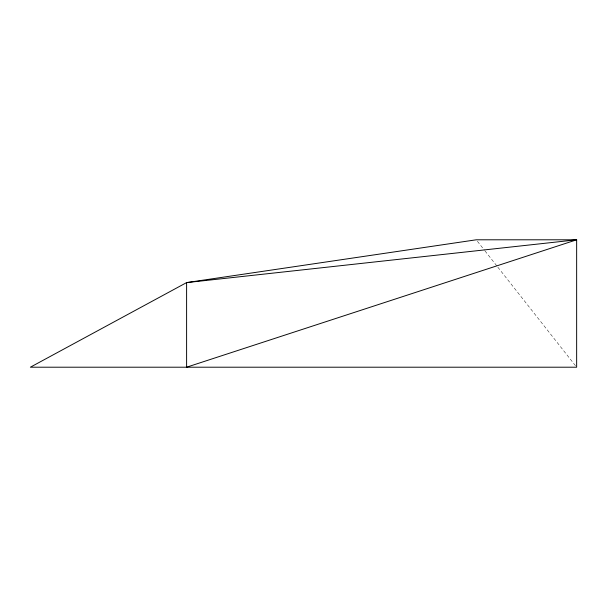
<?xml version="1.0" encoding="UTF-8"?>
<svg xmlns="http://www.w3.org/2000/svg" width="607" height="607" viewBox="0 0 607 607"><rect width="100%" height="100%" fill="white"/><g stroke="black" fill="none" stroke-linecap="round" stroke-linejoin="round"><path stroke-width="0.46" stroke-dasharray="3.04 2.28" d="M477.406 241.282L484.409 250.167M484.993 250.911L497.254 266.465M497.839 267.201L575.482 365.718"/><path stroke-width="0.91" d="M186.607 282.596L30.35 367.205L576.65 367.205L576.65 239.795L476.237 239.795L186.607 282.596L186.607 367.205L576.65 239.795L186.607 282.596"/></g></svg>
